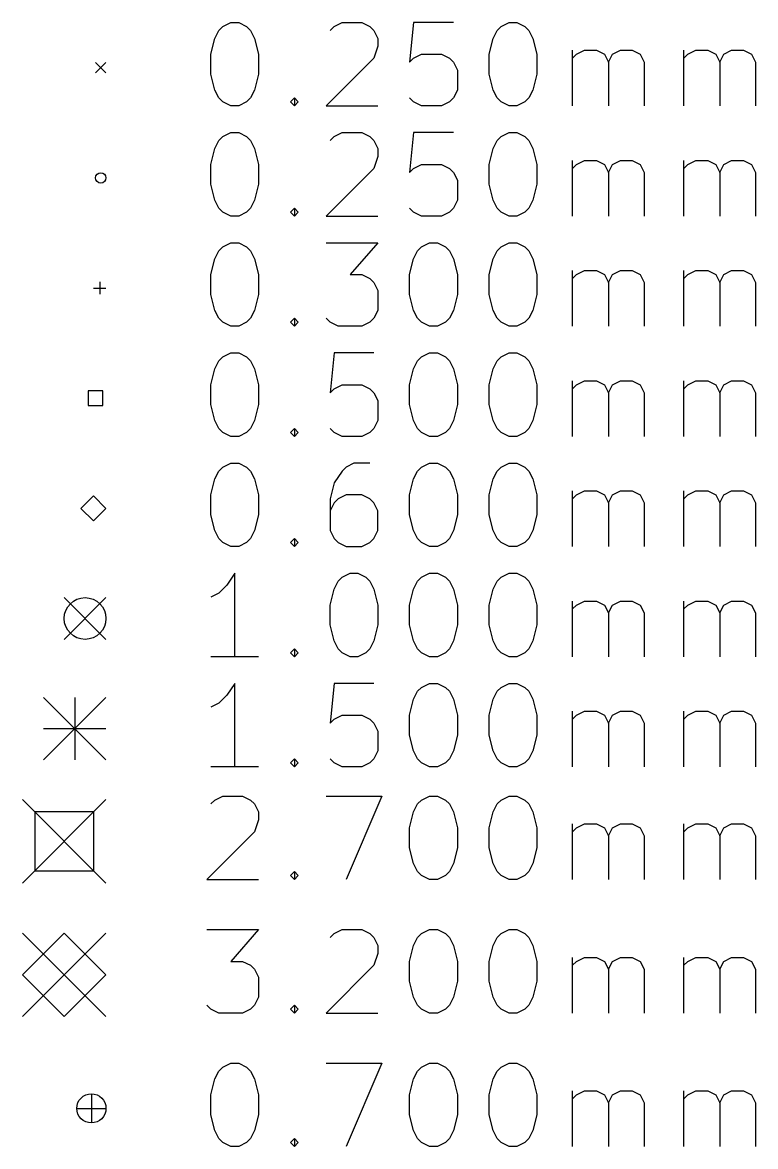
# Model space of a CAD drawing. Extents: x -2 to 70, y -33 to 77.
# Drawn here: x -1.93 to 15.63, y -32.35 to -5.41 of the extents above; entities that cross this region are included whole.
import ezdxf

# ---------------------------------------------------------------- set-up
doc = ezdxf.new("R2010")
doc.units = 0
doc.layers.add('BLACK', color=7, linetype='CONTINUOUS')

msp = doc.modelspace()

# ---------------------------------------------------------------- linework, layer by layer
at = {"layer": 'BLACK', "linetype": 'CONTINUOUS'}
for p, q in [((2.67534, -5.79589), (2.77057, -5.60542)), ((2.77057, -5.60542), (2.86581, -5.51018)), ((2.86581, -5.51018), (3.05629, -5.41494)), ((3.05629, -5.41494), (3.24676, -5.41494)), ((3.24676, -5.41494), (3.43724, -5.51018)), ((3.43724, -5.51018), (3.53248, -5.60542)), ((3.53248, -5.60542), (3.62772, -5.79589)), ((5.43724, -5.60542), (5.53248, -5.51018)), ((5.53248, -5.51018), (5.72295, -5.41494)), ((5.72295, -5.41494), (6.19915, -5.41494)), ((6.19915, -5.41494), (6.38962, -5.51018)), ((6.38962, -5.51018), (6.48486, -5.60542)), ((6.48486, -5.60542), (6.5801, -5.79589)), ((7.43724, -5.41494), (7.342, -6.36732)), ((8.38962, -5.41494), (7.43724, -5.41494)), ((9.342, -5.79589), (9.43724, -5.60542)), ((9.43724, -5.60542), (9.53248, -5.51018)), ((9.53248, -5.51018), (9.72295, -5.41494)), ((9.72295, -5.41494), (9.91343, -5.41494)), ((9.91343, -5.41494), (10.1039, -5.51018)), ((10.1039, -5.51018), (10.1991, -5.60542)), ((10.1991, -5.60542), (10.2944, -5.79589)), ((2.5801, -6.17684), (2.67534, -5.79589)), ((3.62772, -5.79589), (3.72295, -6.17684)), ((6.5801, -5.79589), (6.5801, -5.98637)), ((9.24676, -6.17684), (9.342, -5.79589)), ((10.2944, -5.79589), (10.3896, -6.17684)), ((2.5801, -6.65304), (2.5801, -6.17684)), ((3.72295, -6.17684), (3.72295, -6.65304)), ((6.5801, -5.98637), (6.48486, -6.27208)), ((7.43724, -6.27208), (7.62772, -6.17684)), ((7.62772, -6.17684), (8.10391, -6.17684)), ((8.10391, -6.17684), (8.29438, -6.27208)), ((9.24676, -6.65304), (9.24676, -6.17684)), ((10.3896, -6.17684), (10.3896, -6.65304)), ((11.2468, -7.41494), (11.2468, -6.08161)), ((11.2468, -6.27208), (11.342, -6.17684)), ((11.342, -6.17684), (11.5325, -6.08161)), ((11.5325, -6.08161), (11.8182, -6.08161)), ((11.8182, -6.08161), (12.0087, -6.17684)), ((12.0087, -6.17684), (12.1039, -6.36732)), ((12.1039, -6.36732), (12.1991, -6.17684)), ((12.1991, -6.17684), (12.3896, -6.08161)), ((12.3896, -6.08161), (12.6753, -6.08161)), ((12.6753, -6.08161), (12.8658, -6.17684)), ((12.8658, -6.17684), (12.9611, -6.36732)), ((13.9134, -7.41494), (13.9134, -6.08161)), ((13.9134, -6.27208), (14.0087, -6.17684)), ((14.0087, -6.17684), (14.1991, -6.08161)), ((14.1991, -6.08161), (14.4849, -6.08161)), ((14.4849, -6.08161), (14.6753, -6.17684)), ((14.6753, -6.17684), (14.7706, -6.36732)), ((14.7706, -6.36732), (14.8658, -6.17684)), ((14.8658, -6.17684), (15.0563, -6.08161)), ((15.0563, -6.08161), (15.342, -6.08161)), ((15.342, -6.08161), (15.5325, -6.17684)), ((15.5325, -6.17684), (15.6277, -6.36732)), ((-0.18243, -6.3751), (0.06757, -6.6251)), ((0.06757, -6.3751), (-0.18243, -6.6251)), ((6.48486, -6.27208), (5.342, -7.41494)), ((7.342, -6.36732), (7.43724, -6.27208)), ((8.29438, -6.27208), (8.38962, -6.36732)), ((8.38962, -6.36732), (8.48486, -6.5578)), ((12.1039, -6.36732), (12.1039, -7.41494)), ((12.9611, -6.36732), (12.9611, -7.41494)), ((14.7706, -6.36732), (14.7706, -7.41494)), ((15.6277, -6.36732), (15.6277, -7.41494)), ((2.67534, -7.03399), (2.5801, -6.65304)), ((3.72295, -6.65304), (3.62772, -7.03399)), ((8.48486, -6.5578), (8.48486, -7.03399)), ((9.342, -7.03399), (9.24676, -6.65304)), ((10.3896, -6.65304), (10.2944, -7.03399)), ((2.77057, -7.22446), (2.67534, -7.03399)), ((2.86581, -7.3197), (2.77057, -7.22446)), ((3.53248, -7.22446), (3.43724, -7.3197)), ((3.62772, -7.03399), (3.53248, -7.22446)), ((4.48486, -7.3197), (4.5801, -7.22446)), ((4.5801, -7.22446), (4.67534, -7.3197)), ((4.5801, -7.22446), (4.5801, -7.41494)), ((7.43724, -7.3197), (7.342, -7.22446)), ((8.38962, -7.22446), (8.29438, -7.3197)), ((8.48486, -7.03399), (8.38962, -7.22446)), ((9.43724, -7.22446), (9.342, -7.03399)), ((9.53248, -7.3197), (9.43724, -7.22446)), ((10.1991, -7.22446), (10.1039, -7.3197)), ((10.2944, -7.03399), (10.1991, -7.22446)), ((3.05629, -7.41494), (2.86581, -7.3197)), ((3.24676, -7.41494), (3.05629, -7.41494)), ((3.43724, -7.3197), (3.24676, -7.41494)), ((4.5801, -7.41494), (4.48486, -7.3197)), ((4.67534, -7.3197), (4.5801, -7.41494)), ((5.342, -7.41494), (6.5801, -7.41494)), ((7.62772, -7.41494), (7.43724, -7.3197)), ((8.10391, -7.41494), (7.62772, -7.41494)), ((8.29438, -7.3197), (8.10391, -7.41494)), ((9.72295, -7.41494), (9.53248, -7.3197)), ((9.91343, -7.41494), (9.72295, -7.41494)), ((10.1039, -7.3197), (9.91343, -7.41494)), ((2.86581, -8.15018), (3.05629, -8.05494)), ((3.05629, -8.05494), (3.24676, -8.05494)), ((3.24676, -8.05494), (3.43724, -8.15018)), ((5.53248, -8.15018), (5.72295, -8.05494)), ((5.72295, -8.05494), (6.19915, -8.05494)), ((6.19915, -8.05494), (6.38962, -8.15018)), ((7.43724, -8.05494), (7.342, -9.00732)), ((8.38962, -8.05494), (7.43724, -8.05494)), ((9.53248, -8.15018), (9.72295, -8.05494)), ((9.72295, -8.05494), (9.91343, -8.05494)), ((9.91343, -8.05494), (10.1039, -8.15018)), ((2.67534, -8.43589), (2.77057, -8.24542)), ((2.77057, -8.24542), (2.86581, -8.15018)), ((3.43724, -8.15018), (3.53248, -8.24542)), ((3.53248, -8.24542), (3.62772, -8.43589)), ((5.43724, -8.24542), (5.53248, -8.15018)), ((6.38962, -8.15018), (6.48486, -8.24542)), ((6.48486, -8.24542), (6.5801, -8.43589)), ((9.342, -8.43589), (9.43724, -8.24542)), ((9.43724, -8.24542), (9.53248, -8.15018)), ((10.1039, -8.15018), (10.1991, -8.24542)), ((10.1991, -8.24542), (10.2944, -8.43589)), ((2.5801, -8.81684), (2.67534, -8.43589)), ((3.62772, -8.43589), (3.72295, -8.81684)), ((6.5801, -8.43589), (6.5801, -8.62637)), ((9.24676, -8.81684), (9.342, -8.43589)), ((10.2944, -8.43589), (10.3896, -8.81684)), ((2.5801, -9.29303), (2.5801, -8.81684)), ((3.72295, -8.81684), (3.72295, -9.29303)), ((6.5801, -8.62637), (6.48486, -8.91208)), ((7.43724, -8.91208), (7.62772, -8.81684)), ((7.62772, -8.81684), (8.10391, -8.81684)), ((8.10391, -8.81684), (8.29438, -8.91208)), ((9.24676, -9.29303), (9.24676, -8.81684)), ((10.3896, -8.81684), (10.3896, -9.29303)), ((11.2468, -10.0549), (11.2468, -8.72161)), ((11.2468, -8.91208), (11.342, -8.81684)), ((11.342, -8.81684), (11.5325, -8.72161)), ((11.5325, -8.72161), (11.8182, -8.72161)), ((11.8182, -8.72161), (12.0087, -8.81684)), ((12.0087, -8.81684), (12.1039, -9.00732)), ((12.1039, -9.00732), (12.1991, -8.81684)), ((12.1991, -8.81684), (12.3896, -8.72161)), ((12.3896, -8.72161), (12.6753, -8.72161)), ((12.6753, -8.72161), (12.8658, -8.81684)), ((12.8658, -8.81684), (12.9611, -9.00732)), ((13.9134, -10.0549), (13.9134, -8.72161)), ((13.9134, -8.91208), (14.0087, -8.81684)), ((14.0087, -8.81684), (14.1991, -8.72161)), ((14.1991, -8.72161), (14.4849, -8.72161)), ((14.4849, -8.72161), (14.6753, -8.81684)), ((14.6753, -8.81684), (14.7706, -9.00732)), ((14.7706, -9.00732), (14.8658, -8.81684)), ((14.8658, -8.81684), (15.0563, -8.72161)), ((15.0563, -8.72161), (15.342, -8.72161)), ((15.342, -8.72161), (15.5325, -8.81684)), ((15.5325, -8.81684), (15.6277, -9.00732)), ((6.48486, -8.91208), (5.342, -10.0549)), ((7.342, -9.00732), (7.43724, -8.91208)), ((8.29438, -8.91208), (8.38962, -9.00732)), ((8.38962, -9.00732), (8.48486, -9.1978)), ((12.1039, -9.00732), (12.1039, -10.0549)), ((12.9611, -9.00732), (12.9611, -10.0549)), ((14.7706, -9.00732), (14.7706, -10.0549)), ((15.6277, -9.00732), (15.6277, -10.0549)), ((2.67534, -9.67399), (2.5801, -9.29303)), ((3.72295, -9.29303), (3.62772, -9.67399)), ((8.48486, -9.1978), (8.48486, -9.67399)), ((9.342, -9.67399), (9.24676, -9.29303)), ((10.3896, -9.29303), (10.2944, -9.67399)), ((2.77057, -9.86446), (2.67534, -9.67399)), ((3.62772, -9.67399), (3.53248, -9.86446)), ((8.48486, -9.67399), (8.38962, -9.86446)), ((9.43724, -9.86446), (9.342, -9.67399)), ((10.2944, -9.67399), (10.1991, -9.86446)), ((2.86581, -9.9597), (2.77057, -9.86446)), ((3.05629, -10.0549), (2.86581, -9.9597)), ((3.43724, -9.9597), (3.24676, -10.0549)), ((3.53248, -9.86446), (3.43724, -9.9597)), ((4.48486, -9.9597), (4.5801, -9.86446)), ((4.5801, -10.0549), (4.48486, -9.9597)), ((4.5801, -9.86446), (4.67534, -9.9597)), ((4.5801, -9.86446), (4.5801, -10.0549)), ((4.67534, -9.9597), (4.5801, -10.0549)), ((7.43724, -9.9597), (7.342, -9.86446)), ((7.62772, -10.0549), (7.43724, -9.9597)), ((8.29438, -9.9597), (8.10391, -10.0549)), ((8.38962, -9.86446), (8.29438, -9.9597)), ((9.53248, -9.9597), (9.43724, -9.86446)), ((9.72295, -10.0549), (9.53248, -9.9597)), ((10.1039, -9.9597), (9.91343, -10.0549)), ((10.1991, -9.86446), (10.1039, -9.9597)), ((3.24676, -10.0549), (3.05629, -10.0549)), ((5.342, -10.0549), (6.5801, -10.0549)), ((8.10391, -10.0549), (7.62772, -10.0549)), ((9.91343, -10.0549), (9.72295, -10.0549)), ((2.86581, -10.7902), (3.05629, -10.6949)), ((3.05629, -10.6949), (3.24676, -10.6949)), ((3.24676, -10.6949), (3.43724, -10.7902)), ((5.342, -10.6949), (6.5801, -10.6949)), ((6.5801, -10.6949), (5.91343, -11.4568)), ((7.62772, -10.7902), (7.81819, -10.6949)), ((7.81819, -10.6949), (8.00867, -10.6949)), ((8.00867, -10.6949), (8.19915, -10.7902)), ((9.53248, -10.7902), (9.72295, -10.6949)), ((9.72295, -10.6949), (9.91343, -10.6949)), ((9.91343, -10.6949), (10.1039, -10.7902)), ((2.67534, -11.0759), (2.77057, -10.8854)), ((2.77057, -10.8854), (2.86581, -10.7902)), ((3.43724, -10.7902), (3.53248, -10.8854)), ((3.53248, -10.8854), (3.62772, -11.0759)), ((7.43724, -11.0759), (7.53248, -10.8854)), ((7.53248, -10.8854), (7.62772, -10.7902)), ((8.19915, -10.7902), (8.29438, -10.8854)), ((8.29438, -10.8854), (8.38962, -11.0759)), ((9.342, -11.0759), (9.43724, -10.8854)), ((9.43724, -10.8854), (9.53248, -10.7902)), ((10.1039, -10.7902), (10.1991, -10.8854)), ((10.1991, -10.8854), (10.2944, -11.0759)), ((2.5801, -11.4568), (2.67534, -11.0759)), ((3.62772, -11.0759), (3.72295, -11.4568)), ((7.342, -11.4568), (7.43724, -11.0759)), ((8.38962, -11.0759), (8.48486, -11.4568)), ((9.24676, -11.4568), (9.342, -11.0759)), ((10.2944, -11.0759), (10.3896, -11.4568)), ((2.5801, -11.933), (2.5801, -11.4568)), ((3.72295, -11.4568), (3.72295, -11.933)), ((5.91343, -11.4568), (6.19915, -11.4568)), ((6.19915, -11.4568), (6.38962, -11.5521)), ((6.38962, -11.5521), (6.48486, -11.6473)), ((7.342, -11.933), (7.342, -11.4568)), ((8.48486, -11.4568), (8.48486, -11.933)), ((9.24676, -11.933), (9.24676, -11.4568)), ((10.3896, -11.4568), (10.3896, -11.933)), ((11.2468, -12.6949), (11.2468, -11.3616)), ((11.2468, -11.5521), (11.342, -11.4568)), ((11.342, -11.4568), (11.5325, -11.3616)), ((11.5325, -11.3616), (11.8182, -11.3616)), ((11.8182, -11.3616), (12.0087, -11.4568)), ((12.0087, -11.4568), (12.1039, -11.6473)), ((12.1039, -11.6473), (12.1991, -11.4568)), ((12.1991, -11.4568), (12.3896, -11.3616)), ((12.3896, -11.3616), (12.6753, -11.3616)), ((12.6753, -11.3616), (12.8658, -11.4568)), ((12.8658, -11.4568), (12.9611, -11.6473)), ((13.9134, -12.6949), (13.9134, -11.3616)), ((13.9134, -11.5521), (14.0087, -11.4568)), ((14.0087, -11.4568), (14.1991, -11.3616)), ((14.1991, -11.3616), (14.4849, -11.3616)), ((14.4849, -11.3616), (14.6753, -11.4568)), ((14.6753, -11.4568), (14.7706, -11.6473)), ((14.7706, -11.6473), (14.8658, -11.4568)), ((14.8658, -11.4568), (15.0563, -11.3616)), ((15.0563, -11.3616), (15.342, -11.3616)), ((15.342, -11.3616), (15.5325, -11.4568)), ((15.5325, -11.4568), (15.6277, -11.6473)), ((-0.23243, -11.7801), (0.06757, -11.7801)), ((-0.08243, -11.6301), (-0.08243, -11.9301)), ((6.48486, -11.6473), (6.5801, -11.8378)), ((6.5801, -11.8378), (6.5801, -12.314)), ((12.1039, -11.6473), (12.1039, -12.6949)), ((12.9611, -11.6473), (12.9611, -12.6949)), ((14.7706, -11.6473), (14.7706, -12.6949)), ((15.6277, -11.6473), (15.6277, -12.6949)), ((2.67534, -12.314), (2.5801, -11.933)), ((3.72295, -11.933), (3.62772, -12.314)), ((7.43724, -12.314), (7.342, -11.933)), ((8.48486, -11.933), (8.38962, -12.314)), ((9.342, -12.314), (9.24676, -11.933)), ((10.3896, -11.933), (10.2944, -12.314)), ((2.77057, -12.5045), (2.67534, -12.314)), ((3.62772, -12.314), (3.53248, -12.5045)), ((6.5801, -12.314), (6.48486, -12.5045)), ((7.53248, -12.5045), (7.43724, -12.314)), ((8.38962, -12.314), (8.29438, -12.5045)), ((9.43724, -12.5045), (9.342, -12.314)), ((10.2944, -12.314), (10.1991, -12.5045)), ((2.86581, -12.5997), (2.77057, -12.5045)), ((3.05629, -12.6949), (2.86581, -12.5997)), ((3.43724, -12.5997), (3.24676, -12.6949)), ((3.53248, -12.5045), (3.43724, -12.5997)), ((4.48486, -12.5997), (4.5801, -12.5045)), ((4.5801, -12.6949), (4.48486, -12.5997)), ((4.5801, -12.5045), (4.67534, -12.5997)), ((4.5801, -12.5045), (4.5801, -12.6949)), ((4.67534, -12.5997), (4.5801, -12.6949)), ((5.43724, -12.5997), (5.342, -12.5045)), ((5.62772, -12.6949), (5.43724, -12.5997)), ((6.38962, -12.5997), (6.19915, -12.6949)), ((6.48486, -12.5045), (6.38962, -12.5997)), ((7.62772, -12.5997), (7.53248, -12.5045)), ((7.81819, -12.6949), (7.62772, -12.5997)), ((8.19915, -12.5997), (8.00867, -12.6949)), ((8.29438, -12.5045), (8.19915, -12.5997)), ((9.53248, -12.5997), (9.43724, -12.5045)), ((9.72295, -12.6949), (9.53248, -12.5997)), ((10.1039, -12.5997), (9.91343, -12.6949)), ((10.1991, -12.5045), (10.1039, -12.5997)), ((3.24676, -12.6949), (3.05629, -12.6949)), ((6.19915, -12.6949), (5.62772, -12.6949)), ((8.00867, -12.6949), (7.81819, -12.6949)), ((9.91343, -12.6949), (9.72295, -12.6949)), ((2.77057, -13.5254), (2.86581, -13.4302)), ((2.86581, -13.4302), (3.05629, -13.3349)), ((3.05629, -13.3349), (3.24676, -13.3349)), ((3.24676, -13.3349), (3.43724, -13.4302)), ((3.43724, -13.4302), (3.53248, -13.5254)), ((5.53248, -13.3349), (5.43724, -14.2873)), ((6.48486, -13.3349), (5.53248, -13.3349)), ((7.53248, -13.5254), (7.62772, -13.4302)), ((7.62772, -13.4302), (7.81819, -13.3349)), ((7.81819, -13.3349), (8.00867, -13.3349)), ((8.00867, -13.3349), (8.19915, -13.4302)), ((8.19915, -13.4302), (8.29438, -13.5254)), ((9.43724, -13.5254), (9.53248, -13.4302)), ((9.53248, -13.4302), (9.72295, -13.3349)), ((9.72295, -13.3349), (9.91343, -13.3349)), ((9.91343, -13.3349), (10.1039, -13.4302)), ((10.1039, -13.4302), (10.1991, -13.5254)), ((2.5801, -14.0968), (2.67534, -13.7159)), ((2.67534, -13.7159), (2.77057, -13.5254)), ((3.53248, -13.5254), (3.62772, -13.7159)), ((3.62772, -13.7159), (3.72295, -14.0968)), ((7.342, -14.0968), (7.43724, -13.7159)), ((7.43724, -13.7159), (7.53248, -13.5254)), ((8.29438, -13.5254), (8.38962, -13.7159)), ((8.38962, -13.7159), (8.48486, -14.0968)), ((9.24676, -14.0968), (9.342, -13.7159)), ((9.342, -13.7159), (9.43724, -13.5254)), ((10.1991, -13.5254), (10.2944, -13.7159)), ((10.2944, -13.7159), (10.3896, -14.0968)), ((11.2468, -15.3349), (11.2468, -14.0016)), ((11.342, -14.0968), (11.5325, -14.0016)), ((11.5325, -14.0016), (11.8182, -14.0016)), ((11.8182, -14.0016), (12.0087, -14.0968)), ((12.1991, -14.0968), (12.3896, -14.0016)), ((12.3896, -14.0016), (12.6753, -14.0016)), ((12.6753, -14.0016), (12.8658, -14.0968)), ((13.9134, -15.3349), (13.9134, -14.0016)), ((14.0087, -14.0968), (14.1991, -14.0016)), ((14.1991, -14.0016), (14.4849, -14.0016)), ((14.4849, -14.0016), (14.6753, -14.0968)), ((14.8658, -14.0968), (15.0563, -14.0016)), ((15.0563, -14.0016), (15.342, -14.0016)), ((15.342, -14.0016), (15.5325, -14.0968)), ((-0.00565, -14.2433), (-0.35921, -14.2433)), ((-0.35921, -14.2433), (-0.35921, -14.5969)), ((-0.00565, -14.5969), (-0.00565, -14.2433)), ((2.5801, -14.573), (2.5801, -14.0968)), ((3.72295, -14.0968), (3.72295, -14.573)), ((5.43724, -14.2873), (5.53248, -14.1921)), ((5.53248, -14.1921), (5.72295, -14.0968)), ((5.72295, -14.0968), (6.19915, -14.0968)), ((6.19915, -14.0968), (6.38962, -14.1921)), ((6.38962, -14.1921), (6.48486, -14.2873)), ((7.342, -14.573), (7.342, -14.0968)), ((8.48486, -14.0968), (8.48486, -14.573)), ((9.24676, -14.573), (9.24676, -14.0968)), ((10.3896, -14.0968), (10.3896, -14.573)), ((11.2468, -14.1921), (11.342, -14.0968)), ((12.0087, -14.0968), (12.1039, -14.2873)), ((12.1039, -14.2873), (12.1991, -14.0968)), ((12.8658, -14.0968), (12.9611, -14.2873)), ((13.9134, -14.1921), (14.0087, -14.0968)), ((14.6753, -14.0968), (14.7706, -14.2873)), ((14.7706, -14.2873), (14.8658, -14.0968)), ((15.5325, -14.0968), (15.6277, -14.2873)), ((6.48486, -14.2873), (6.5801, -14.4778)), ((6.5801, -14.4778), (6.5801, -14.954)), ((12.1039, -14.2873), (12.1039, -15.3349)), ((12.9611, -14.2873), (12.9611, -15.3349)), ((14.7706, -14.2873), (14.7706, -15.3349)), ((15.6277, -14.2873), (15.6277, -15.3349)), ((-0.35921, -14.5969), (-0.00565, -14.5969)), ((2.67534, -14.954), (2.5801, -14.573)), ((3.72295, -14.573), (3.62772, -14.954)), ((7.43724, -14.954), (7.342, -14.573)), ((8.48486, -14.573), (8.38962, -14.954)), ((9.342, -14.954), (9.24676, -14.573)), ((10.3896, -14.573), (10.2944, -14.954)), ((2.77057, -15.1445), (2.67534, -14.954)), ((3.62772, -14.954), (3.53248, -15.1445)), ((6.5801, -14.954), (6.48486, -15.1445)), ((7.53248, -15.1445), (7.43724, -14.954)), ((8.38962, -14.954), (8.29438, -15.1445)), ((9.43724, -15.1445), (9.342, -14.954)), ((10.2944, -14.954), (10.1991, -15.1445)), ((2.86581, -15.2397), (2.77057, -15.1445)), ((3.05629, -15.3349), (2.86581, -15.2397)), ((3.24676, -15.3349), (3.05629, -15.3349)), ((3.43724, -15.2397), (3.24676, -15.3349)), ((3.53248, -15.1445), (3.43724, -15.2397)), ((4.48486, -15.2397), (4.5801, -15.1445)), ((4.5801, -15.3349), (4.48486, -15.2397)), ((4.5801, -15.1445), (4.67534, -15.2397)), ((4.5801, -15.1445), (4.5801, -15.3349)), ((4.67534, -15.2397), (4.5801, -15.3349)), ((5.53248, -15.2397), (5.43724, -15.1445)), ((5.72295, -15.3349), (5.53248, -15.2397)), ((6.19915, -15.3349), (5.72295, -15.3349)), ((6.38962, -15.2397), (6.19915, -15.3349)), ((6.48486, -15.1445), (6.38962, -15.2397)), ((7.62772, -15.2397), (7.53248, -15.1445)), ((7.81819, -15.3349), (7.62772, -15.2397)), ((8.00867, -15.3349), (7.81819, -15.3349)), ((8.19915, -15.2397), (8.00867, -15.3349)), ((8.29438, -15.1445), (8.19915, -15.2397)), ((9.53248, -15.2397), (9.43724, -15.1445)), ((9.72295, -15.3349), (9.53248, -15.2397)), ((9.91343, -15.3349), (9.72295, -15.3349)), ((10.1039, -15.2397), (9.91343, -15.3349)), ((10.1991, -15.1445), (10.1039, -15.2397)), ((2.77057, -16.1654), (2.86581, -16.0702)), ((2.86581, -16.0702), (3.05629, -15.9749)), ((3.05629, -15.9749), (3.24676, -15.9749)), ((3.24676, -15.9749), (3.43724, -16.0702)), ((3.43724, -16.0702), (3.53248, -16.1654)), ((5.81819, -16.0702), (5.72295, -16.1654)), ((6.00867, -15.9749), (5.81819, -16.0702)), ((6.38962, -15.9749), (6.00867, -15.9749)), ((7.53248, -16.1654), (7.62772, -16.0702)), ((7.62772, -16.0702), (7.81819, -15.9749)), ((7.81819, -15.9749), (8.00867, -15.9749)), ((8.00867, -15.9749), (8.19915, -16.0702)), ((8.19915, -16.0702), (8.29438, -16.1654)), ((9.43724, -16.1654), (9.53248, -16.0702)), ((9.53248, -16.0702), (9.72295, -15.9749)), ((9.72295, -15.9749), (9.91343, -15.9749)), ((9.91343, -15.9749), (10.1039, -16.0702)), ((10.1039, -16.0702), (10.1991, -16.1654)), ((2.5801, -16.7368), (2.67534, -16.3559)), ((2.67534, -16.3559), (2.77057, -16.1654)), ((3.53248, -16.1654), (3.62772, -16.3559)), ((3.62772, -16.3559), (3.72295, -16.7368)), ((5.72295, -16.1654), (5.53248, -16.4511)), ((7.342, -16.7368), (7.43724, -16.3559)), ((7.43724, -16.3559), (7.53248, -16.1654)), ((8.29438, -16.1654), (8.38962, -16.3559)), ((8.38962, -16.3559), (8.48486, -16.7368)), ((9.24676, -16.7368), (9.342, -16.3559)), ((9.342, -16.3559), (9.43724, -16.1654)), ((10.1991, -16.1654), (10.2944, -16.3559)), ((10.2944, -16.3559), (10.3896, -16.7368)), ((5.53248, -16.4511), (5.43724, -16.8321)), ((11.2468, -17.9749), (11.2468, -16.6416)), ((11.342, -16.7368), (11.5325, -16.6416)), ((11.5325, -16.6416), (11.8182, -16.6416)), ((11.8182, -16.6416), (12.0087, -16.7368)), ((12.1991, -16.7368), (12.3896, -16.6416)), ((12.3896, -16.6416), (12.6753, -16.6416)), ((12.6753, -16.6416), (12.8658, -16.7368)), ((13.9134, -17.9749), (13.9134, -16.6416)), ((14.0087, -16.7368), (14.1991, -16.6416)), ((14.1991, -16.6416), (14.4849, -16.6416)), ((14.4849, -16.6416), (14.6753, -16.7368)), ((14.8658, -16.7368), (15.0563, -16.6416)), ((15.0563, -16.6416), (15.342, -16.6416)), ((15.342, -16.6416), (15.5325, -16.7368)), ((-0.23243, -16.7601), (-0.53243, -17.0601)), ((0.06757, -17.0601), (-0.23243, -16.7601)), ((2.5801, -17.213), (2.5801, -16.7368)), ((3.72295, -16.7368), (3.72295, -17.213)), ((5.43724, -16.8321), (5.43724, -17.594)), ((5.53248, -16.9273), (5.43724, -17.1178)), ((5.62772, -16.8321), (5.53248, -16.9273)), ((5.81819, -16.7368), (5.62772, -16.8321)), ((6.19915, -16.7368), (5.81819, -16.7368)), ((6.38962, -16.8321), (6.19915, -16.7368)), ((6.48486, -16.9273), (6.38962, -16.8321)), ((6.5801, -17.1178), (6.48486, -16.9273)), ((7.342, -17.213), (7.342, -16.7368)), ((8.48486, -16.7368), (8.48486, -17.213)), ((9.24676, -17.213), (9.24676, -16.7368)), ((10.3896, -16.7368), (10.3896, -17.213)), ((11.2468, -16.8321), (11.342, -16.7368)), ((12.0087, -16.7368), (12.1039, -16.9273)), ((12.1039, -16.9273), (12.1991, -16.7368)), ((12.1039, -16.9273), (12.1039, -17.9749)), ((12.8658, -16.7368), (12.9611, -16.9273)), ((12.9611, -16.9273), (12.9611, -17.9749)), ((13.9134, -16.8321), (14.0087, -16.7368)), ((14.6753, -16.7368), (14.7706, -16.9273)), ((14.7706, -16.9273), (14.8658, -16.7368)), ((14.7706, -16.9273), (14.7706, -17.9749)), ((15.5325, -16.7368), (15.6277, -16.9273)), ((15.6277, -16.9273), (15.6277, -17.9749)), ((-0.53243, -17.0601), (-0.23243, -17.3601)), ((-0.23243, -17.3601), (0.06757, -17.0601)), ((2.67534, -17.594), (2.5801, -17.213)), ((3.72295, -17.213), (3.62772, -17.594)), ((6.5801, -17.594), (6.5801, -17.1178)), ((7.43724, -17.594), (7.342, -17.213)), ((8.48486, -17.213), (8.38962, -17.594)), ((9.342, -17.594), (9.24676, -17.213)), ((10.3896, -17.213), (10.2944, -17.594)), ((2.77057, -17.7845), (2.67534, -17.594)), ((3.62772, -17.594), (3.53248, -17.7845)), ((5.43724, -17.594), (5.53248, -17.7845)), ((6.48486, -17.7845), (6.5801, -17.594)), ((7.53248, -17.7845), (7.43724, -17.594)), ((8.38962, -17.594), (8.29438, -17.7845)), ((9.43724, -17.7845), (9.342, -17.594)), ((10.2944, -17.594), (10.1991, -17.7845)), ((2.86581, -17.8797), (2.77057, -17.7845)), ((3.05629, -17.9749), (2.86581, -17.8797)), ((3.24676, -17.9749), (3.05629, -17.9749)), ((3.43724, -17.8797), (3.24676, -17.9749)), ((3.53248, -17.7845), (3.43724, -17.8797)), ((4.48486, -17.8797), (4.5801, -17.7845)), ((4.5801, -17.9749), (4.48486, -17.8797)), ((4.5801, -17.7845), (4.67534, -17.8797)), ((4.5801, -17.7845), (4.5801, -17.9749)), ((4.67534, -17.8797), (4.5801, -17.9749)), ((5.53248, -17.7845), (5.62772, -17.8797)), ((5.62772, -17.8797), (5.81819, -17.9749)), ((5.81819, -17.9749), (6.19915, -17.9749)), ((6.19915, -17.9749), (6.38962, -17.8797)), ((6.38962, -17.8797), (6.48486, -17.7845)), ((7.62772, -17.8797), (7.53248, -17.7845)), ((7.81819, -17.9749), (7.62772, -17.8797)), ((8.00867, -17.9749), (7.81819, -17.9749)), ((8.19915, -17.8797), (8.00867, -17.9749)), ((8.29438, -17.7845), (8.19915, -17.8797)), ((9.53248, -17.8797), (9.43724, -17.7845)), ((9.72295, -17.9749), (9.53248, -17.8797)), ((9.91343, -17.9749), (9.72295, -17.9749)), ((10.1039, -17.8797), (9.91343, -17.9749)), ((10.1991, -17.7845), (10.1039, -17.8797)), ((3.15153, -18.6149), (2.96105, -18.9007)), ((3.15153, -20.6149), (3.15153, -18.6149)), ((5.53248, -18.9959), (5.62772, -18.8054)), ((5.62772, -18.8054), (5.72295, -18.7102)), ((5.72295, -18.7102), (5.91343, -18.6149)), ((5.91343, -18.6149), (6.10391, -18.6149)), ((6.10391, -18.6149), (6.29438, -18.7102)), ((6.29438, -18.7102), (6.38962, -18.8054)), ((6.38962, -18.8054), (6.48486, -18.9959)), ((7.43724, -18.9959), (7.53248, -18.8054)), ((7.53248, -18.8054), (7.62772, -18.7102)), ((7.62772, -18.7102), (7.81819, -18.6149)), ((7.81819, -18.6149), (8.00867, -18.6149)), ((8.00867, -18.6149), (8.19915, -18.7102)), ((8.19915, -18.7102), (8.29438, -18.8054)), ((8.29438, -18.8054), (8.38962, -18.9959)), ((9.342, -18.9959), (9.43724, -18.8054)), ((9.43724, -18.8054), (9.53248, -18.7102)), ((9.53248, -18.7102), (9.72295, -18.6149)), ((9.72295, -18.6149), (9.91343, -18.6149)), ((9.91343, -18.6149), (10.1039, -18.7102)), ((10.1039, -18.7102), (10.1991, -18.8054)), ((10.1991, -18.8054), (10.2944, -18.9959)), ((2.77057, -19.0911), (2.5801, -19.1864)), ((2.96105, -18.9007), (2.77057, -19.0911)), ((5.43724, -19.3768), (5.53248, -18.9959)), ((6.48486, -18.9959), (6.5801, -19.3768)), ((7.342, -19.3768), (7.43724, -18.9959)), ((8.38962, -18.9959), (8.48486, -19.3768)), ((9.24676, -19.3768), (9.342, -18.9959)), ((10.2944, -18.9959), (10.3896, -19.3768)), ((-0.93243, -19.2001), (0.06757, -20.2001)), ((0.06757, -19.2001), (-0.93243, -20.2001)), ((5.43724, -19.853), (5.43724, -19.3768)), ((6.5801, -19.3768), (6.5801, -19.853)), ((7.342, -19.853), (7.342, -19.3768)), ((8.48486, -19.3768), (8.48486, -19.853)), ((9.24676, -19.853), (9.24676, -19.3768)), ((10.3896, -19.3768), (10.3896, -19.853)), ((11.2468, -20.6149), (11.2468, -19.2816)), ((11.2468, -19.4721), (11.342, -19.3768)), ((11.342, -19.3768), (11.5325, -19.2816)), ((11.5325, -19.2816), (11.8182, -19.2816)), ((11.8182, -19.2816), (12.0087, -19.3768)), ((12.0087, -19.3768), (12.1039, -19.5673)), ((12.1039, -19.5673), (12.1991, -19.3768)), ((12.1991, -19.3768), (12.3896, -19.2816)), ((12.3896, -19.2816), (12.6753, -19.2816)), ((12.6753, -19.2816), (12.8658, -19.3768)), ((12.8658, -19.3768), (12.9611, -19.5673)), ((13.9134, -20.6149), (13.9134, -19.2816)), ((13.9134, -19.4721), (14.0087, -19.3768)), ((14.0087, -19.3768), (14.1991, -19.2816)), ((14.1991, -19.2816), (14.4849, -19.2816)), ((14.4849, -19.2816), (14.6753, -19.3768)), ((14.6753, -19.3768), (14.7706, -19.5673)), ((14.7706, -19.5673), (14.8658, -19.3768)), ((14.8658, -19.3768), (15.0563, -19.2816)), ((15.0563, -19.2816), (15.342, -19.2816)), ((15.342, -19.2816), (15.5325, -19.3768)), ((15.5325, -19.3768), (15.6277, -19.5673)), ((12.1039, -19.5673), (12.1039, -20.6149)), ((12.9611, -19.5673), (12.9611, -20.6149)), ((14.7706, -19.5673), (14.7706, -20.6149)), ((15.6277, -19.5673), (15.6277, -20.6149)), ((5.53248, -20.234), (5.43724, -19.853)), ((6.5801, -19.853), (6.48486, -20.234)), ((7.43724, -20.234), (7.342, -19.853)), ((8.48486, -19.853), (8.38962, -20.234)), ((9.342, -20.234), (9.24676, -19.853)), ((10.3896, -19.853), (10.2944, -20.234)), ((4.48486, -20.5197), (4.5801, -20.4245)), ((4.5801, -20.4245), (4.67534, -20.5197)), ((4.5801, -20.4245), (4.5801, -20.6149)), ((5.62772, -20.4245), (5.53248, -20.234)), ((5.72295, -20.5197), (5.62772, -20.4245)), ((6.38962, -20.4245), (6.29438, -20.5197)), ((6.48486, -20.234), (6.38962, -20.4245)), ((7.53248, -20.4245), (7.43724, -20.234)), ((7.62772, -20.5197), (7.53248, -20.4245)), ((8.29438, -20.4245), (8.19915, -20.5197)), ((8.38962, -20.234), (8.29438, -20.4245)), ((9.43724, -20.4245), (9.342, -20.234)), ((9.53248, -20.5197), (9.43724, -20.4245)), ((10.1991, -20.4245), (10.1039, -20.5197)), ((10.2944, -20.234), (10.1991, -20.4245)), ((3.72295, -20.6149), (2.5801, -20.6149)), ((4.5801, -20.6149), (4.48486, -20.5197)), ((4.67534, -20.5197), (4.5801, -20.6149)), ((5.91343, -20.6149), (5.72295, -20.5197)), ((6.10391, -20.6149), (5.91343, -20.6149)), ((6.29438, -20.5197), (6.10391, -20.6149)), ((7.81819, -20.6149), (7.62772, -20.5197)), ((8.00867, -20.6149), (7.81819, -20.6149)), ((8.19915, -20.5197), (8.00867, -20.6149)), ((9.72295, -20.6149), (9.53248, -20.5197)), ((9.91343, -20.6149), (9.72295, -20.6149)), ((10.1039, -20.5197), (9.91343, -20.6149)), ((3.15153, -21.2549), (2.96105, -21.5407)), ((3.15153, -23.2549), (3.15153, -21.2549)), ((5.53248, -21.2549), (5.43724, -22.2073)), ((6.48486, -21.2549), (5.53248, -21.2549)), ((7.62772, -21.3502), (7.81819, -21.2549)), ((7.81819, -21.2549), (8.00867, -21.2549)), ((8.00867, -21.2549), (8.19915, -21.3502)), ((9.53248, -21.3502), (9.72295, -21.2549)), ((9.72295, -21.2549), (9.91343, -21.2549)), ((9.91343, -21.2549), (10.1039, -21.3502)), ((2.96105, -21.5407), (2.77057, -21.7311)), ((7.43724, -21.6359), (7.53248, -21.4454)), ((7.53248, -21.4454), (7.62772, -21.3502)), ((8.19915, -21.3502), (8.29438, -21.4454)), ((8.29438, -21.4454), (8.38962, -21.6359)), ((9.342, -21.6359), (9.43724, -21.4454)), ((9.43724, -21.4454), (9.53248, -21.3502)), ((10.1039, -21.3502), (10.1991, -21.4454)), ((10.1991, -21.4454), (10.2944, -21.6359)), ((-1.43243, -21.5901), (0.06757, -23.0901)), ((0.06757, -21.5901), (-1.43243, -23.0901)), ((-0.68243, -21.5901), (-0.68243, -23.0901)), ((2.77057, -21.7311), (2.5801, -21.8264)), ((7.342, -22.0168), (7.43724, -21.6359)), ((8.38962, -21.6359), (8.48486, -22.0168)), ((9.24676, -22.0168), (9.342, -21.6359)), ((10.2944, -21.6359), (10.3896, -22.0168)), ((5.53248, -22.1121), (5.72295, -22.0168)), ((5.72295, -22.0168), (6.19915, -22.0168)), ((6.19915, -22.0168), (6.38962, -22.1121)), ((7.342, -22.493), (7.342, -22.0168)), ((8.48486, -22.0168), (8.48486, -22.493)), ((9.24676, -22.493), (9.24676, -22.0168)), ((10.3896, -22.0168), (10.3896, -22.493)), ((11.2468, -23.2549), (11.2468, -21.9216)), ((11.2468, -22.1121), (11.342, -22.0168)), ((11.342, -22.0168), (11.5325, -21.9216)), ((11.5325, -21.9216), (11.8182, -21.9216)), ((11.8182, -21.9216), (12.0087, -22.0168)), ((12.0087, -22.0168), (12.1039, -22.2073)), ((12.1039, -22.2073), (12.1991, -22.0168)), ((12.1991, -22.0168), (12.3896, -21.9216)), ((12.3896, -21.9216), (12.6753, -21.9216)), ((12.6753, -21.9216), (12.8658, -22.0168)), ((12.8658, -22.0168), (12.9611, -22.2073)), ((13.9134, -23.2549), (13.9134, -21.9216)), ((13.9134, -22.1121), (14.0087, -22.0168)), ((14.0087, -22.0168), (14.1991, -21.9216)), ((14.1991, -21.9216), (14.4849, -21.9216)), ((14.4849, -21.9216), (14.6753, -22.0168)), ((14.6753, -22.0168), (14.7706, -22.2073)), ((14.7706, -22.2073), (14.8658, -22.0168)), ((14.8658, -22.0168), (15.0563, -21.9216)), ((15.0563, -21.9216), (15.342, -21.9216)), ((15.342, -21.9216), (15.5325, -22.0168)), ((15.5325, -22.0168), (15.6277, -22.2073)), ((-1.43243, -22.3401), (0.06757, -22.3401)), ((5.43724, -22.2073), (5.53248, -22.1121)), ((6.38962, -22.1121), (6.48486, -22.2073)), ((6.48486, -22.2073), (6.5801, -22.3978)), ((12.1039, -22.2073), (12.1039, -23.2549)), ((12.9611, -22.2073), (12.9611, -23.2549)), ((14.7706, -22.2073), (14.7706, -23.2549)), ((15.6277, -22.2073), (15.6277, -23.2549)), ((6.5801, -22.3978), (6.5801, -22.874)), ((7.43724, -22.874), (7.342, -22.493)), ((8.48486, -22.493), (8.38962, -22.874)), ((9.342, -22.874), (9.24676, -22.493)), ((10.3896, -22.493), (10.2944, -22.874)), ((6.5801, -22.874), (6.48486, -23.0645)), ((7.53248, -23.0645), (7.43724, -22.874)), ((8.38962, -22.874), (8.29438, -23.0645)), ((9.43724, -23.0645), (9.342, -22.874)), ((10.2944, -22.874), (10.1991, -23.0645)), ((4.48486, -23.1597), (4.5801, -23.0645)), ((4.5801, -23.2549), (4.48486, -23.1597)), ((4.5801, -23.0645), (4.67534, -23.1597)), ((4.5801, -23.0645), (4.5801, -23.2549)), ((4.67534, -23.1597), (4.5801, -23.2549)), ((5.53248, -23.1597), (5.43724, -23.0645)), ((5.72295, -23.2549), (5.53248, -23.1597)), ((6.38962, -23.1597), (6.19915, -23.2549)), ((6.48486, -23.0645), (6.38962, -23.1597)), ((7.62772, -23.1597), (7.53248, -23.0645)), ((7.81819, -23.2549), (7.62772, -23.1597)), ((8.19915, -23.1597), (8.00867, -23.2549)), ((8.29438, -23.0645), (8.19915, -23.1597)), ((9.53248, -23.1597), (9.43724, -23.0645)), ((9.72295, -23.2549), (9.53248, -23.1597)), ((10.1039, -23.1597), (9.91343, -23.2549)), ((10.1991, -23.0645), (10.1039, -23.1597)), ((3.72295, -23.2549), (2.5801, -23.2549)), ((6.19915, -23.2549), (5.72295, -23.2549)), ((8.00867, -23.2549), (7.81819, -23.2549)), ((9.91343, -23.2549), (9.72295, -23.2549)), ((2.67534, -24.0502), (2.86581, -23.9549)), ((2.86581, -23.9549), (3.342, -23.9549)), ((3.342, -23.9549), (3.53248, -24.0502)), ((5.342, -23.9549), (6.67534, -23.9549)), ((6.67534, -23.9549), (5.81819, -25.9549)), ((7.62772, -24.0502), (7.81819, -23.9549)), ((7.81819, -23.9549), (8.00867, -23.9549)), ((8.00867, -23.9549), (8.19915, -24.0502)), ((9.53248, -24.0502), (9.72295, -23.9549)), ((9.72295, -23.9549), (9.91343, -23.9549)), ((9.91343, -23.9549), (10.1039, -24.0502)), ((-1.93243, -24.0401), (0.06757, -26.0401)), ((0.06757, -24.0401), (-1.93243, -26.0401)), ((2.5801, -24.1454), (2.67534, -24.0502)), ((3.53248, -24.0502), (3.62772, -24.1454)), ((3.62772, -24.1454), (3.72295, -24.3359)), ((7.43724, -24.3359), (7.53248, -24.1454)), ((7.53248, -24.1454), (7.62772, -24.0502)), ((8.19915, -24.0502), (8.29438, -24.1454)), ((8.29438, -24.1454), (8.38962, -24.3359)), ((9.342, -24.3359), (9.43724, -24.1454)), ((9.43724, -24.1454), (9.53248, -24.0502)), ((10.1039, -24.0502), (10.1991, -24.1454)), ((10.1991, -24.1454), (10.2944, -24.3359)), ((-0.22532, -24.333), (-1.63955, -24.333)), ((-1.63955, -24.333), (-1.63955, -25.7472)), ((-0.22532, -25.7472), (-0.22532, -24.333)), ((3.72295, -24.3359), (3.72295, -24.5264)), ((7.342, -24.7168), (7.43724, -24.3359)), ((8.38962, -24.3359), (8.48486, -24.7168)), ((9.24676, -24.7168), (9.342, -24.3359)), ((10.2944, -24.3359), (10.3896, -24.7168)), ((3.72295, -24.5264), (3.62772, -24.8121)), ((7.342, -25.193), (7.342, -24.7168)), ((8.48486, -24.7168), (8.48486, -25.193)), ((9.24676, -25.193), (9.24676, -24.7168)), ((10.3896, -24.7168), (10.3896, -25.193)), ((11.2468, -25.9549), (11.2468, -24.6216)), ((11.2468, -24.8121), (11.342, -24.7168)), ((11.342, -24.7168), (11.5325, -24.6216)), ((11.5325, -24.6216), (11.8182, -24.6216)), ((11.8182, -24.6216), (12.0087, -24.7168)), ((12.0087, -24.7168), (12.1039, -24.9073)), ((12.1039, -24.9073), (12.1991, -24.7168)), ((12.1991, -24.7168), (12.3896, -24.6216)), ((12.3896, -24.6216), (12.6753, -24.6216)), ((12.6753, -24.6216), (12.8658, -24.7168)), ((12.8658, -24.7168), (12.9611, -24.9073)), ((13.9134, -25.9549), (13.9134, -24.6216)), ((13.9134, -24.8121), (14.0087, -24.7168)), ((14.0087, -24.7168), (14.1991, -24.6216)), ((14.1991, -24.6216), (14.4849, -24.6216)), ((14.4849, -24.6216), (14.6753, -24.7168)), ((14.6753, -24.7168), (14.7706, -24.9073)), ((14.7706, -24.9073), (14.8658, -24.7168)), ((14.8658, -24.7168), (15.0563, -24.6216)), ((15.0563, -24.6216), (15.342, -24.6216)), ((15.342, -24.6216), (15.5325, -24.7168)), ((15.5325, -24.7168), (15.6277, -24.9073)), ((3.62772, -24.8121), (2.48486, -25.9549)), ((12.1039, -24.9073), (12.1039, -25.9549)), ((12.9611, -24.9073), (12.9611, -25.9549)), ((14.7706, -24.9073), (14.7706, -25.9549)), ((15.6277, -24.9073), (15.6277, -25.9549)), ((7.43724, -25.574), (7.342, -25.193)), ((8.48486, -25.193), (8.38962, -25.574)), ((9.342, -25.574), (9.24676, -25.193)), ((10.3896, -25.193), (10.2944, -25.574)), ((7.53248, -25.7645), (7.43724, -25.574)), ((8.38962, -25.574), (8.29438, -25.7645)), ((9.43724, -25.7645), (9.342, -25.574)), ((10.2944, -25.574), (10.1991, -25.7645)), ((-1.63955, -25.7472), (-0.22532, -25.7472)), ((4.48486, -25.8597), (4.5801, -25.7645)), ((4.5801, -25.9549), (4.48486, -25.8597)), ((4.5801, -25.7645), (4.67534, -25.8597)), ((4.5801, -25.7645), (4.5801, -25.9549)), ((4.67534, -25.8597), (4.5801, -25.9549)), ((7.62772, -25.8597), (7.53248, -25.7645)), ((7.81819, -25.9549), (7.62772, -25.8597)), ((8.19915, -25.8597), (8.00867, -25.9549)), ((8.29438, -25.7645), (8.19915, -25.8597)), ((9.53248, -25.8597), (9.43724, -25.7645)), ((9.72295, -25.9549), (9.53248, -25.8597)), ((10.1039, -25.8597), (9.91343, -25.9549)), ((10.1991, -25.7645), (10.1039, -25.8597)), ((2.48486, -25.9549), (3.72295, -25.9549)), ((8.00867, -25.9549), (7.81819, -25.9549)), ((9.91343, -25.9549), (9.72295, -25.9549)), ((2.48486, -27.1549), (3.72295, -27.1549)), ((3.72295, -27.1549), (3.05629, -27.9168)), ((5.53248, -27.2502), (5.72295, -27.1549)), ((5.72295, -27.1549), (6.19915, -27.1549)), ((6.19915, -27.1549), (6.38962, -27.2502)), ((7.62772, -27.2502), (7.81819, -27.1549)), ((7.81819, -27.1549), (8.00867, -27.1549)), ((8.00867, -27.1549), (8.19915, -27.2502)), ((9.53248, -27.2502), (9.72295, -27.1549)), ((9.72295, -27.1549), (9.91343, -27.1549)), ((9.91343, -27.1549), (10.1039, -27.2502)), ((-1.93243, -27.2401), (0.06757, -29.2401)), ((0.06757, -27.2401), (-1.93243, -29.2401)), ((-0.93243, -27.2401), (-1.93243, -28.2401)), ((0.06757, -28.2401), (-0.93243, -27.2401)), ((5.43724, -27.3454), (5.53248, -27.2502)), ((6.38962, -27.2502), (6.48486, -27.3454)), ((6.48486, -27.3454), (6.5801, -27.5359)), ((7.43724, -27.5359), (7.53248, -27.3454)), ((7.53248, -27.3454), (7.62772, -27.2502)), ((8.19915, -27.2502), (8.29438, -27.3454)), ((8.29438, -27.3454), (8.38962, -27.5359)), ((9.342, -27.5359), (9.43724, -27.3454)), ((9.43724, -27.3454), (9.53248, -27.2502)), ((10.1039, -27.2502), (10.1991, -27.3454)), ((10.1991, -27.3454), (10.2944, -27.5359)), ((6.5801, -27.7264), (6.48486, -28.0121)), ((6.5801, -27.5359), (6.5801, -27.7264)), ((7.342, -27.9168), (7.43724, -27.5359)), ((8.38962, -27.5359), (8.48486, -27.9168)), ((9.24676, -27.9168), (9.342, -27.5359)), ((10.2944, -27.5359), (10.3896, -27.9168)), ((3.05629, -27.9168), (3.342, -27.9168)), ((3.342, -27.9168), (3.53248, -28.0121)), ((3.53248, -28.0121), (3.62772, -28.1073)), ((6.48486, -28.0121), (5.342, -29.1549)), ((7.342, -28.393), (7.342, -27.9168)), ((8.48486, -27.9168), (8.48486, -28.393)), ((9.24676, -28.393), (9.24676, -27.9168)), ((10.3896, -27.9168), (10.3896, -28.393)), ((11.2468, -29.1549), (11.2468, -27.8216)), ((11.2468, -28.0121), (11.342, -27.9168)), ((11.342, -27.9168), (11.5325, -27.8216)), ((11.5325, -27.8216), (11.8182, -27.8216)), ((11.8182, -27.8216), (12.0087, -27.9168)), ((12.0087, -27.9168), (12.1039, -28.1073)), ((12.1039, -28.1073), (12.1991, -27.9168)), ((12.1991, -27.9168), (12.3896, -27.8216)), ((12.3896, -27.8216), (12.6753, -27.8216)), ((12.6753, -27.8216), (12.8658, -27.9168)), ((12.8658, -27.9168), (12.9611, -28.1073)), ((13.9134, -29.1549), (13.9134, -27.8216)), ((13.9134, -28.0121), (14.0087, -27.9168)), ((14.0087, -27.9168), (14.1991, -27.8216)), ((14.1991, -27.8216), (14.4849, -27.8216)), ((14.4849, -27.8216), (14.6753, -27.9168)), ((14.6753, -27.9168), (14.7706, -28.1073)), ((14.7706, -28.1073), (14.8658, -27.9168)), ((14.8658, -27.9168), (15.0563, -27.8216)), ((15.0563, -27.8216), (15.342, -27.8216)), ((15.342, -27.8216), (15.5325, -27.9168)), ((15.5325, -27.9168), (15.6277, -28.1073)), ((-1.93243, -28.2401), (-0.93243, -29.2401)), ((-0.93243, -29.2401), (0.06757, -28.2401)), ((3.62772, -28.1073), (3.72295, -28.2978)), ((12.1039, -28.1073), (12.1039, -29.1549)), ((12.9611, -28.1073), (12.9611, -29.1549)), ((14.7706, -28.1073), (14.7706, -29.1549)), ((15.6277, -28.1073), (15.6277, -29.1549)), ((3.72295, -28.2978), (3.72295, -28.774)), ((7.43724, -28.774), (7.342, -28.393)), ((8.48486, -28.393), (8.38962, -28.774)), ((9.342, -28.774), (9.24676, -28.393)), ((10.3896, -28.393), (10.2944, -28.774)), ((3.72295, -28.774), (3.62772, -28.9645)), ((7.53248, -28.9645), (7.43724, -28.774)), ((8.38962, -28.774), (8.29438, -28.9645)), ((9.43724, -28.9645), (9.342, -28.774)), ((10.2944, -28.774), (10.1991, -28.9645)), ((2.5801, -29.0597), (2.48486, -28.9645)), ((2.77057, -29.1549), (2.5801, -29.0597)), ((3.53248, -29.0597), (3.342, -29.1549)), ((3.62772, -28.9645), (3.53248, -29.0597)), ((4.48486, -29.0597), (4.5801, -28.9645)), ((4.5801, -29.1549), (4.48486, -29.0597)), ((4.5801, -28.9645), (4.67534, -29.0597)), ((4.5801, -28.9645), (4.5801, -29.1549)), ((4.67534, -29.0597), (4.5801, -29.1549)), ((7.62772, -29.0597), (7.53248, -28.9645)), ((7.81819, -29.1549), (7.62772, -29.0597)), ((8.19915, -29.0597), (8.00867, -29.1549)), ((8.29438, -28.9645), (8.19915, -29.0597)), ((9.53248, -29.0597), (9.43724, -28.9645)), ((9.72295, -29.1549), (9.53248, -29.0597)), ((10.1039, -29.0597), (9.91343, -29.1549)), ((10.1991, -28.9645), (10.1039, -29.0597)), ((3.342, -29.1549), (2.77057, -29.1549)), ((5.342, -29.1549), (6.5801, -29.1549)), ((8.00867, -29.1549), (7.81819, -29.1549)), ((9.91343, -29.1549), (9.72295, -29.1549)), ((2.86581, -30.4502), (3.05629, -30.3549)), ((3.05629, -30.3549), (3.24676, -30.3549)), ((3.24676, -30.3549), (3.43724, -30.4502)), ((5.342, -30.3549), (6.67534, -30.3549)), ((6.67534, -30.3549), (5.81819, -32.3549)), ((7.62772, -30.4502), (7.81819, -30.3549)), ((7.81819, -30.3549), (8.00867, -30.3549)), ((8.00867, -30.3549), (8.19915, -30.4502)), ((9.53248, -30.4502), (9.72295, -30.3549)), ((9.72295, -30.3549), (9.91343, -30.3549)), ((9.91343, -30.3549), (10.1039, -30.4502)), ((2.67534, -30.7359), (2.77057, -30.5454)), ((2.77057, -30.5454), (2.86581, -30.4502)), ((3.43724, -30.4502), (3.53248, -30.5454)), ((3.53248, -30.5454), (3.62772, -30.7359)), ((7.43724, -30.7359), (7.53248, -30.5454)), ((7.53248, -30.5454), (7.62772, -30.4502)), ((8.19915, -30.4502), (8.29438, -30.5454)), ((8.29438, -30.5454), (8.38962, -30.7359)), ((9.342, -30.7359), (9.43724, -30.5454)), ((9.43724, -30.5454), (9.53248, -30.4502)), ((10.1039, -30.4502), (10.1991, -30.5454)), ((10.1991, -30.5454), (10.2944, -30.7359)), ((2.5801, -31.1168), (2.67534, -30.7359)), ((3.62772, -30.7359), (3.72295, -31.1168)), ((7.342, -31.1168), (7.43724, -30.7359)), ((8.38962, -30.7359), (8.48486, -31.1168)), ((9.24676, -31.1168), (9.342, -30.7359)), ((10.2944, -30.7359), (10.3896, -31.1168)), ((-0.28243, -31.0901), (-0.28243, -31.7901)), ((2.5801, -31.593), (2.5801, -31.1168)), ((3.72295, -31.1168), (3.72295, -31.593)), ((7.342, -31.593), (7.342, -31.1168)), ((8.48486, -31.1168), (8.48486, -31.593)), ((9.24676, -31.593), (9.24676, -31.1168)), ((10.3896, -31.1168), (10.3896, -31.593)), ((11.2468, -32.3549), (11.2468, -31.0216)), ((11.2468, -31.2121), (11.342, -31.1168)), ((11.342, -31.1168), (11.5325, -31.0216)), ((11.5325, -31.0216), (11.8182, -31.0216)), ((11.8182, -31.0216), (12.0087, -31.1168)), ((12.0087, -31.1168), (12.1039, -31.3073)), ((12.1039, -31.3073), (12.1991, -31.1168)), ((12.1991, -31.1168), (12.3896, -31.0216)), ((12.3896, -31.0216), (12.6753, -31.0216)), ((12.6753, -31.0216), (12.8658, -31.1168)), ((12.8658, -31.1168), (12.9611, -31.3073)), ((13.9134, -32.3549), (13.9134, -31.0216)), ((13.9134, -31.2121), (14.0087, -31.1168)), ((14.0087, -31.1168), (14.1991, -31.0216)), ((14.1991, -31.0216), (14.4849, -31.0216)), ((14.4849, -31.0216), (14.6753, -31.1168)), ((14.6753, -31.1168), (14.7706, -31.3073)), ((14.7706, -31.3073), (14.8658, -31.1168)), ((14.8658, -31.1168), (15.0563, -31.0216)), ((15.0563, -31.0216), (15.342, -31.0216)), ((15.342, -31.0216), (15.5325, -31.1168)), ((15.5325, -31.1168), (15.6277, -31.3073)), ((-0.63243, -31.4401), (0.06757, -31.4401)), ((12.1039, -31.3073), (12.1039, -32.3549)), ((12.9611, -31.3073), (12.9611, -32.3549)), ((14.7706, -31.3073), (14.7706, -32.3549)), ((15.6277, -31.3073), (15.6277, -32.3549)), ((2.67534, -31.974), (2.5801, -31.593)), ((3.72295, -31.593), (3.62772, -31.974)), ((7.43724, -31.974), (7.342, -31.593)), ((8.48486, -31.593), (8.38962, -31.974)), ((9.342, -31.974), (9.24676, -31.593)), ((10.3896, -31.593), (10.2944, -31.974)), ((2.77057, -32.1645), (2.67534, -31.974)), ((3.62772, -31.974), (3.53248, -32.1645)), ((7.53248, -32.1645), (7.43724, -31.974)), ((8.38962, -31.974), (8.29438, -32.1645)), ((9.43724, -32.1645), (9.342, -31.974)), ((10.2944, -31.974), (10.1991, -32.1645)), ((2.86581, -32.2597), (2.77057, -32.1645)), ((3.05629, -32.3549), (2.86581, -32.2597)), ((3.43724, -32.2597), (3.24676, -32.3549)), ((3.53248, -32.1645), (3.43724, -32.2597)), ((4.48486, -32.2597), (4.5801, -32.1645)), ((4.5801, -32.3549), (4.48486, -32.2597)), ((4.5801, -32.1645), (4.67534, -32.2597)), ((4.5801, -32.1645), (4.5801, -32.3549)), ((4.67534, -32.2597), (4.5801, -32.3549)), ((7.62772, -32.2597), (7.53248, -32.1645)), ((7.81819, -32.3549), (7.62772, -32.2597)), ((8.19915, -32.2597), (8.00867, -32.3549)), ((8.29438, -32.1645), (8.19915, -32.2597)), ((9.53248, -32.2597), (9.43724, -32.1645)), ((9.72295, -32.3549), (9.53248, -32.2597)), ((10.1039, -32.2597), (9.91343, -32.3549)), ((10.1991, -32.1645), (10.1039, -32.2597)), ((3.24676, -32.3549), (3.05629, -32.3549)), ((8.00867, -32.3549), (7.81819, -32.3549)), ((9.91343, -32.3549), (9.72295, -32.3549))]:
    msp.add_line(p, q, dxfattribs=at)
at = {"layer": 'BLACK'}
for centre, radius in [((-0.05743, -9.1401), 0.125), ((-0.43243, -19.7001), 0.5), ((-0.28243, -31.4401), 0.35)]:
    msp.add_circle(centre, radius, dxfattribs=at)

doc.saveas('drawing.dxf')
